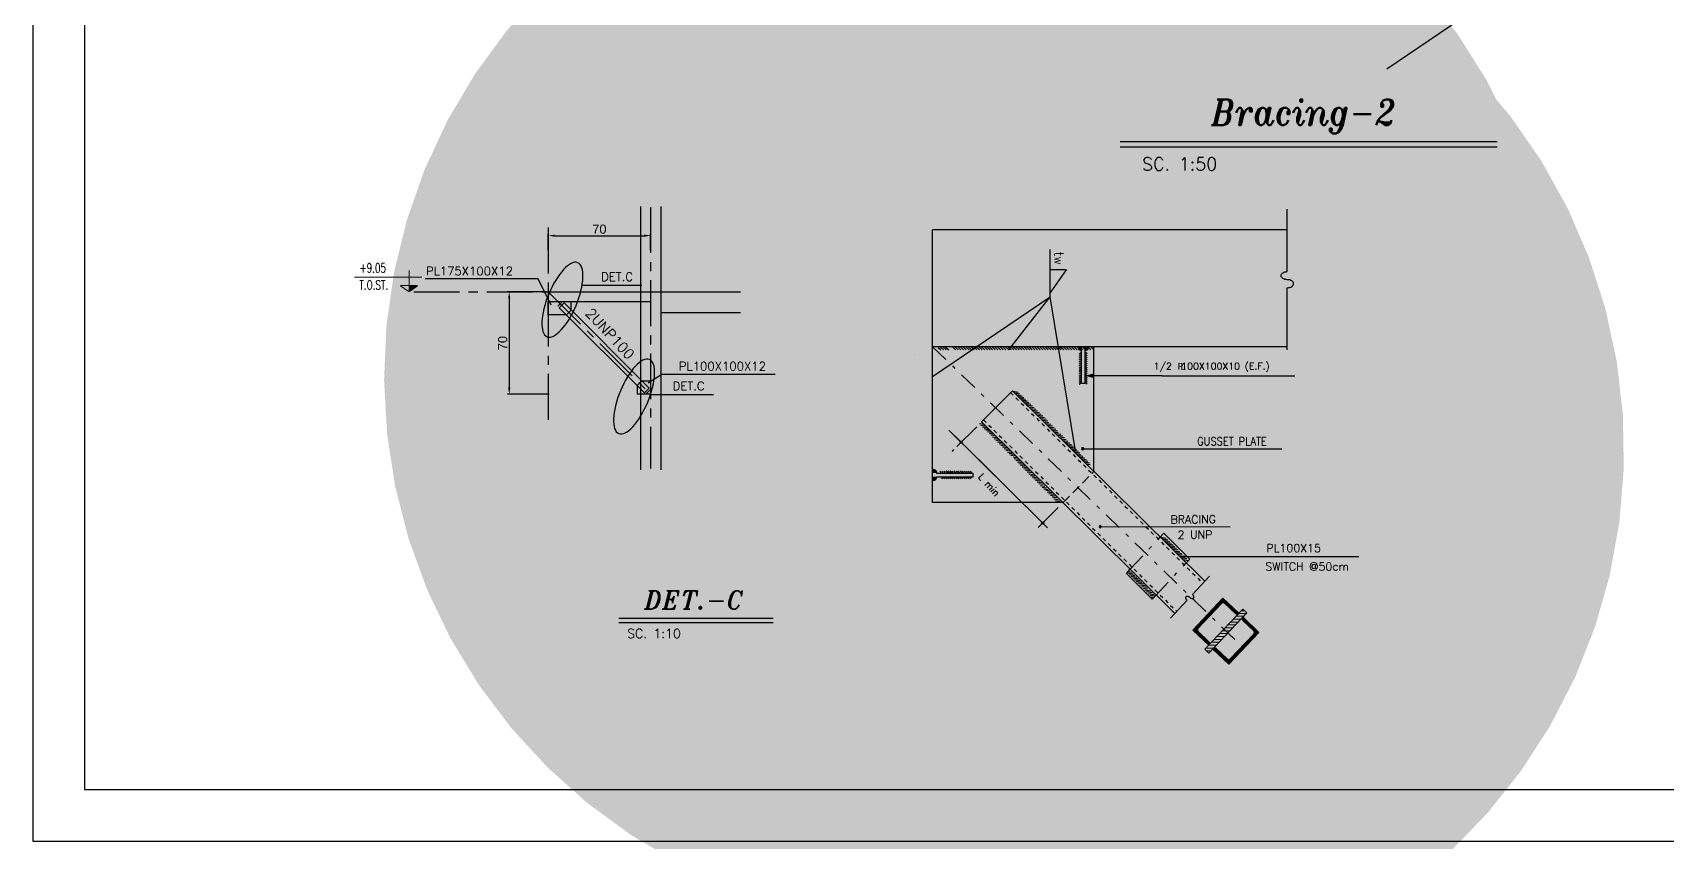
# Model space of a CAD drawing. Header units: inches. Extents: x 1387 to 2676, y -3005 to -2136.
# Drawn here: x 2500.92 to 2545.59, y -2790.55 to -2768.45 of the extents above; entities that cross this region are included whole.
import ezdxf
from ezdxf.enums import TextEntityAlignment as Align

# ---------------------------------------------------------------- set-up
doc = ezdxf.new("R2010")
doc.units = ezdxf.units.IN
doc.header["$MEASUREMENT"] = 0
for name, pattern in [('CENTER', [2, 1.25, -0.25, 0.25, -0.25]), ('DASHDOT', [1, 0.5, -0.25, 0, -0.25]), ('HIDDEN', [0.375, 0.25, -0.125])]:
    doc.linetypes.add(name, pattern=pattern)
for name, color, linetype in [('1', 1, 'Continuous'), ('1R', 1, 'Continuous'), ('2H', 2, 'HIDDEN'), ('2Y', 2, 'Continuous'), ('3', 3, 'HIDDEN'), ('3G', 3, 'Continuous'), ('4C', 4, 'Continuous'), ('6M', 6, 'Continuous'), ('AXE', 1, 'CENTER'), ('DIM', 8, 'Continuous'), ('lateral brace', 5, 'Continuous'), ('Layer4', 118, 'Continuous'), ('LEVEL', 3, 'HIDDEN'), ('MEMBER TEXT', 7, 'Continuous')]:
    doc.layers.add(name, color=color, linetype=linetype)
doc.layers.add('2', color=2, linetype='Continuous', lineweight=9)
doc.styles.add('ITALICT', font='italict')
doc.styles.add('MONOTXT', font='monotxt')
doc.styles.add('ROMANC', font='TXT.shx')
doc.styles.add('ROMANS', font='ROMANS')
doc.styles.get("Standard").update_dxf_attribs({"font": 'arial.ttf'})
doc.dimstyles.new('Copy of ISO-25', dxfattribs={"dimtxt": 0.25, "dimasz": 0.18, "dimexe": 0.05, "dimexo": 0.05, "dimgap": 0.05, "dimtad": 1, "dimtoh": 1, "dimdec": 0, "dimlfac": 25, "dimdsep": 46, "dimtxsty": 'Standard', "dimcen": 2.5, "dimclrd": 1, "dimclre": 1, "dimclrt": 2, "dimadec": 0, "dimazin": 0, "dimtfac": 1, "dimtdec": 0, "dimtmove": 0, "dimatfit": 3, "dimfxl": 1, "dimarcsym": 0})
doc.dimstyles.new('FELESH', dxfattribs={"dimscale": 10, "dimtxt": 2, "dimasz": 1, "dimexe": 1.5, "dimexo": 8, "dimgap": 1, "dimtad": 1, "dimlfac": 0.75, "dimzin": 9, "dimdsep": 46, "dimtxsty": 'ROMANS', "dimblk": 'DOT', "dimcen": 0.09, "dimdle": 1.5, "dimclrd": 1, "dimclre": 1, "dimclrt": 2, "dimadec": 0, "dimazin": 0, "dimtfac": 0.5, "dimtix": 1, "dimtmove": 2, "dimatfit": 3, "dimldrblk": 'DOT', "dimfxl": 1, "dimtvp": 0.15, "dimtolj": 1, "dimtzin": 9, "dimarcsym": 0})

# ---------------------------------------------------------------- blocks, each defined once
blk = doc.blocks.new('*D439')
at = {"color": 1, "lineweight": -2, "transparency": 16777216}
for p, q in [((2515.018, -2774.393), (2515.018, -2773.949)), ((2515.198, -2773.999), (2517.638, -2773.999)), ((2517.818, -2774.393), (2517.818, -2773.949))]:
    blk.add_line(p, q, dxfattribs=at)
at = {"color": 1, "transparency": 16777216}
for points in [[(2515.198, -2773.969), (2515.198, -2774.029), (2515.018, -2773.999)], [(2517.638, -2773.969), (2517.638, -2774.029), (2517.818, -2773.999)]]:
    blk.add_solid(points, dxfattribs=at)
at = {"layer": 'Defpoints', "color": 0, "transparency": 16777216}
for p in [(2517.818, -2773.999), (2515.018, -2774.443), (2517.818, -2774.443)]:
    blk.add_point(p, dxfattribs=at)
at = {"color": 2, "transparency": 16777216, "insert": (2516.418, -2773.822), "char_height": 0.25, "attachment_point": 5}
blk.add_mtext('70', dxfattribs=at)
blk = doc.blocks.new('*D440')
at = {"color": 1, "lineweight": -2, "transparency": 16777216}
for p, q in [((2514.968, -2775.535), (2513.901, -2775.535)), ((2513.951, -2775.715), (2513.951, -2778.155)), ((2515.046, -2778.335), (2513.901, -2778.335))]:
    blk.add_line(p, q, dxfattribs=at)
at = {"color": 1, "transparency": 16777216}
for points in [[(2513.921, -2775.715), (2513.981, -2775.715), (2513.951, -2775.535)], [(2513.921, -2778.155), (2513.981, -2778.155), (2513.951, -2778.335)]]:
    blk.add_solid(points, dxfattribs=at)
at = {"layer": 'Defpoints', "color": 0, "transparency": 16777216}
for p in [(2515.018, -2775.535), (2513.951, -2778.335), (2515.096, -2778.335)]:
    blk.add_point(p, dxfattribs=at)
at = {"color": 2, "transparency": 16777216, "insert": (2513.773, -2776.935), "char_height": 0.25, "attachment_point": 5, "rotation": 90}
blk.add_mtext('70', dxfattribs=at)
blk = doc.blocks.new('P')
at = {"layer": '6M'}
blk.add_circle((0, 0), 0.291, dxfattribs=at)
blk = doc.blocks.new('DOT')
at = {"layer": 'DIM', "color": 0, "linetype": 'ByBlock'}
blk.add_line((-0.5, 0), (-1, 0), dxfattribs=at)
at = {"layer": 'DIM', "color": 0, "linetype": 'ByBlock', "const_width": 0.5}
blk.add_lwpolyline([(-0.25, 0, 1), (0.25, 0, 1)], format="xyb", close=True, dxfattribs=at)
blk = doc.blocks.new('F')
at = {"layer": '3'}
for points in [[(0, 0), (2.57, 0), (3.14, 0.84)], [(0, 0), (2.57, 0), (3.14, -0.84)]]:
    blk.add_solid(points, dxfattribs=at)

msp = doc.modelspace()

# ---------------------------------------------------------------- hatches: boundary and pattern name
at = {"layer": '1'}
for points in [[(2529.598524, -2777.036032), (2529.598524, -2777.136032, -0.414213562), (2529.498524, -2777.036032)], [(2529.698524, -2777.036032), (2529.698524, -2777.136032, 0.414213562), (2529.798524, -2777.036032)], [(2525.54238, -2780.486325), (2525.64238, -2780.486325, 0.414213562), (2525.54238, -2780.386325)], [(2525.54238, -2780.586325), (2525.64238, -2780.586325, -0.414213562), (2525.54238, -2780.686325)]]:
    msp.add_hatch(color=256, dxfattribs=at).paths.add_polyline_path(points)
at = {"layer": '2Y'}
h = msp.add_hatch(dxfattribs=at)
h.set_pattern_fill('ANSI31', color=256, scale=0.6, angle=-42.0983289, style=0)
h.set_pattern_definition([(2.901671, (3051.24013, -1815.49224), (-0.003796655, 0.074903841), [])])
h.paths.add_polyline_path([(2533.079878, -2785.405159), (2532.976522, -2785.296167), (2534.012098, -2784.205691), (2534.121423, -2784.308398)])

# ---------------------------------------------------------------- linework, layer by layer
at = {"layer": '1'}
msp.add_lwpolyline([(2502.336278, -2789.135202), (2583.604628, -2789.135202), (2583.604628, -2732.502205), (2502.336278, -2732.502205)], close=True, dxfattribs=at)
at = {"layer": '1', "linetype": 'Continuous'}
for centre, start, end in [((2529.598524, -2777.036032), 180, 270), ((2529.698524, -2777.036032), 270, 0), ((2525.54238, -2780.486325), 0, 90), ((2525.54238, -2780.586325), 270, 0)]:
    msp.add_arc(centre, 0.1, start, end, dxfattribs=at)
at = {"layer": '1R', "linetype": 'DASHDOT'}
for p, q in [((2535.218648, -2773.836032), (2525.528988, -2773.836032)), ((2525.528988, -2777.036032), (2534.040103, -2785.274959)), ((2530.933836, -2783.113485), (2531.741238, -2782.246746)), ((2531.62979, -2783.831696), (2532.449082, -2782.953932))]:
    msp.add_line(p, q, dxfattribs=at)
at = {"layer": '1R'}
for p, q in [((2525.68467, -2777.056736), (2525.7547, -2777.120294)), ((2525.741427, -2777.042901), (2525.8267, -2777.120294)), ((2525.813427, -2777.042901), (2525.8987, -2777.120294)), ((2525.885427, -2777.042901), (2525.9707, -2777.120294)), ((2526.073101, -2777.038449), (2526.158374, -2777.115841)), ((2526.145101, -2777.038449), (2526.230374, -2777.115841)), ((2526.217101, -2777.038449), (2526.302374, -2777.115841)), ((2526.289101, -2777.038449), (2526.374374, -2777.115841)), ((2526.361101, -2777.038449), (2526.446374, -2777.115841)), ((2526.441187, -2777.038449), (2526.52646, -2777.115841)), ((2526.507049, -2777.038449), (2526.592322, -2777.115841)), ((2526.579049, -2777.038449), (2526.664322, -2777.115841)), ((2526.651049, -2777.038449), (2526.736322, -2777.115841)), ((2526.723049, -2777.038449), (2526.808322, -2777.115841)), ((2526.795049, -2777.038449), (2526.880322, -2777.115841)), ((2526.867049, -2777.038449), (2526.952322, -2777.115841)), ((2526.947565, -2777.038449), (2527.032838, -2777.115841)), ((2527.013427, -2777.038449), (2527.0987, -2777.115841)), ((2527.085427, -2777.038449), (2527.1707, -2777.115841)), ((2527.157427, -2777.038449), (2527.2427, -2777.115841)), ((2527.229427, -2777.038449), (2527.3147, -2777.115841)), ((2527.301427, -2777.038449), (2527.3867, -2777.115841)), ((2527.373427, -2777.038449), (2527.4587, -2777.115841)), ((2527.445427, -2777.038449), (2527.5307, -2777.115841)), ((2527.525513, -2777.038449), (2527.610786, -2777.115841)), ((2527.591375, -2777.038449), (2527.676648, -2777.115841)), ((2527.663375, -2777.038449), (2527.748648, -2777.115841)), ((2527.735375, -2777.038449), (2527.820648, -2777.115841)), ((2527.807375, -2777.038449), (2527.892648, -2777.115841)), ((2527.879375, -2777.038449), (2527.964648, -2777.115841)), ((2527.951375, -2777.038449), (2528.036648, -2777.115841)), ((2528.031891, -2777.038449), (2528.117164, -2777.115841)), ((2528.097752, -2777.038449), (2528.183025, -2777.115841)), ((2528.169752, -2777.038449), (2528.255025, -2777.115841)), ((2528.241752, -2777.038449), (2528.327025, -2777.115841)), ((2528.313752, -2777.038449), (2528.399025, -2777.115841)), ((2528.385752, -2777.038449), (2528.471025, -2777.115841)), ((2528.457752, -2777.038449), (2528.543025, -2777.115841)), ((2528.529752, -2777.038449), (2528.615025, -2777.115841)), ((2528.601752, -2777.038449), (2528.687025, -2777.115841)), ((2528.673752, -2777.038449), (2528.759025, -2777.115841)), ((2528.745752, -2777.038449), (2528.831025, -2777.115841)), ((2528.817752, -2777.038449), (2528.903025, -2777.115841)), ((2528.889752, -2777.038449), (2528.975025, -2777.115841)), ((2528.955038, -2777.036032), (2529.040311, -2777.113425)), ((2529.027038, -2777.036032), (2529.112311, -2777.113425)), ((2529.108682, -2777.038449), (2529.193955, -2777.115841)), ((2529.180682, -2777.038449), (2529.265955, -2777.115841)), ((2529.252682, -2777.038449), (2529.337955, -2777.115841)), ((2529.324682, -2777.038449), (2529.409955, -2777.115841)), ((2529.396682, -2777.038449), (2529.481955, -2777.115841)), ((2529.480178, -2777.038449), (2529.565451, -2777.115841)), ((2529.538866, -2777.226437), (2529.597624, -2777.185886)), ((2529.552178, -2777.038449), (2529.637451, -2777.115841)), ((2529.624178, -2777.038449), (2529.709451, -2777.115841)), ((2529.691766, -2777.038449), (2529.777039, -2777.115841)), ((2529.758182, -2777.226437), (2529.699424, -2777.185886)), ((2529.771125, -2777.038449), (2529.856398, -2777.115841)), ((2529.771125, -2777.038449), (2529.856398, -2777.115841)), ((2529.8538, -2777.038449), (2529.939073, -2777.115841)), ((2529.538866, -2777.283326), (2529.597624, -2777.242775)), ((2529.538866, -2777.340215), (2529.597624, -2777.299664)), ((2529.538866, -2777.394619), (2529.597624, -2777.354069)), ((2529.538866, -2777.448075), (2529.597624, -2777.407524)), ((2529.538866, -2777.502479), (2529.597624, -2777.461929)), ((2529.538866, -2777.559368), (2529.597624, -2777.518818)), ((2529.538866, -2777.616257), (2529.597624, -2777.575707)), ((2529.538866, -2777.670662), (2529.597624, -2777.630112)), ((2529.758182, -2777.283326), (2529.699424, -2777.242775)), ((2529.758182, -2777.340215), (2529.699424, -2777.299664)), ((2529.758182, -2777.394619), (2529.699424, -2777.354069)), ((2529.758182, -2777.448075), (2529.699424, -2777.407524)), ((2529.758182, -2777.502479), (2529.699424, -2777.461929)), ((2529.758182, -2777.559368), (2529.699424, -2777.518818)), ((2529.758182, -2777.616257), (2529.699424, -2777.575707)), ((2529.758182, -2777.670662), (2529.699424, -2777.630112)), ((2529.538866, -2777.724117), (2529.597624, -2777.683567)), ((2529.538866, -2777.778522), (2529.597624, -2777.737971)), ((2529.538866, -2777.835411), (2529.597624, -2777.79486)), ((2529.538866, -2777.8923), (2529.597624, -2777.851749)), ((2529.538866, -2777.946705), (2529.597624, -2777.906154)), ((2529.538866, -2778.00016), (2529.597624, -2777.959609)), ((2529.538866, -2778.054565), (2529.597624, -2778.014014)), ((2531.8083, -2777.827447), (2529.698524, -2777.827447)), ((2529.758182, -2777.724117), (2529.699424, -2777.683567)), ((2529.758182, -2777.778522), (2529.699424, -2777.737971)), ((2529.758182, -2777.835411), (2529.699424, -2777.79486)), ((2529.758182, -2777.8923), (2529.699424, -2777.851749)), ((2529.758182, -2777.946705), (2529.699424, -2777.906154)), ((2529.758182, -2778.00016), (2529.699424, -2777.959609)), ((2529.758182, -2778.054565), (2529.699424, -2778.014014)), ((2531.8083, -2777.827447), (2535.429446, -2777.827447)), ((2527.730681, -2778.251272), (2527.866566, -2778.272794)), ((2527.730681, -2778.251272), (2527.866566, -2778.272794)), ((2527.775794, -2778.296385), (2527.912929, -2778.318105)), ((2527.775794, -2778.296385), (2527.912929, -2778.318105)), ((2527.843733, -2778.352054), (2527.978367, -2778.373378)), ((2527.888846, -2778.397167), (2528.02473, -2778.418689)), ((2527.933958, -2778.442279), (2528.071094, -2778.464)), ((2527.979071, -2778.487392), (2528.117457, -2778.50931)), ((2528.024183, -2778.532505), (2528.163821, -2778.554621)), ((2528.069296, -2778.577617), (2528.210184, -2778.599932)), ((2528.114408, -2778.62273), (2528.256548, -2778.645242)), ((2528.173158, -2778.677202), (2528.307792, -2778.698526)), ((2528.218271, -2778.722315), (2528.354156, -2778.743837)), ((2528.263384, -2778.767427), (2528.400519, -2778.789147)), ((2528.308496, -2778.81254), (2528.446883, -2778.834458)), ((2528.353609, -2778.857652), (2528.493246, -2778.879769)), ((2528.398721, -2778.902765), (2528.53961, -2778.92508)), ((2528.443834, -2778.947878), (2528.585973, -2778.97039)), ((2525.973801, -2779.31084), (2528.501567, -2781.816072)), ((2526.734075, -2779.221168), (2526.190897, -2779.764345)), ((2528.488946, -2778.99299), (2528.632337, -2779.015701)), ((2528.534059, -2779.038103), (2528.6787, -2779.061012)), ((2528.572079, -2779.085014), (2528.710465, -2779.106932)), ((2528.617191, -2779.130126), (2528.756829, -2779.152243)), ((2528.662304, -2779.175239), (2528.803192, -2779.197553)), ((2528.707416, -2779.220351), (2528.849556, -2779.242864)), ((2528.752529, -2779.265464), (2528.895919, -2779.288175)), ((2528.797642, -2779.310577), (2528.942283, -2779.333486)), ((2528.856353, -2779.36101), (2528.962892, -2779.377884)), ((2528.899575, -2779.403456), (2529.039213, -2779.425573)), ((2526.072849, -2779.900393), (2526.1134, -2779.841634)), ((2526.142201, -2779.47774), (2528.669968, -2781.982971)), ((2528.944688, -2779.448569), (2529.085576, -2779.470883)), ((2528.989801, -2779.493681), (2529.13194, -2779.516194)), ((2529.048551, -2779.548154), (2529.183184, -2779.569478)), ((2529.093663, -2779.593266), (2529.229548, -2779.614788)), ((2529.138776, -2779.638379), (2529.275911, -2779.660099)), ((2529.183888, -2779.683491), (2529.322275, -2779.70541)), ((2529.229001, -2779.728604), (2529.368638, -2779.75072)), ((2529.274113, -2779.773717), (2529.415002, -2779.796031)), ((2529.319226, -2779.818829), (2529.461365, -2779.841342)), ((2529.364339, -2779.863942), (2529.507729, -2779.886652)), ((2529.630135, -2779.822083), (2535.073857, -2779.822083)), ((2529.409451, -2779.909054), (2529.554092, -2779.931963)), ((2529.447471, -2779.955965), (2529.585857, -2779.977884)), ((2529.492583, -2780.001078), (2529.632221, -2780.023194)), ((2529.537696, -2780.04619), (2529.678584, -2780.068505)), ((2529.582808, -2780.091303), (2529.724948, -2780.113816)), ((2529.627921, -2780.136416), (2529.771311, -2780.159126)), ((2529.673034, -2780.181528), (2529.817675, -2780.204437)), ((2529.731745, -2780.231961), (2529.838284, -2780.248835)), ((2525.723998, -2780.426667), (2525.764548, -2780.485425)), ((2525.778402, -2780.426667), (2525.818953, -2780.485425)), ((2525.778402, -2780.645983), (2525.818953, -2780.587224)), ((2525.835291, -2780.426667), (2525.875842, -2780.485425)), ((2525.835291, -2780.645983), (2525.875842, -2780.587224)), ((2525.89218, -2780.426667), (2525.932731, -2780.485425)), ((2525.89218, -2780.645983), (2525.932731, -2780.587224)), ((2525.946585, -2780.426667), (2525.987136, -2780.485425)), ((2525.946585, -2780.645983), (2525.987136, -2780.587224)), ((2526.00004, -2780.426667), (2526.040591, -2780.485425)), ((2526.00004, -2780.645983), (2526.040591, -2780.587224)), ((2526.054445, -2780.426667), (2526.094996, -2780.485425)), ((2526.054445, -2780.645983), (2526.094996, -2780.587224)), ((2526.111334, -2780.426667), (2526.151884, -2780.485425)), ((2526.111334, -2780.645983), (2526.151884, -2780.587224)), ((2526.168223, -2780.426667), (2526.208773, -2780.485425)), ((2526.168223, -2780.645983), (2526.208773, -2780.587224)), ((2526.222628, -2780.426667), (2526.263178, -2780.485425)), ((2526.222628, -2780.645983), (2526.263178, -2780.587224)), ((2526.276083, -2780.645983), (2526.316633, -2780.587224)), ((2526.27858, -2780.424297), (2526.317567, -2780.484105)), ((2526.329538, -2780.645983), (2526.370089, -2780.587224)), ((2526.332966, -2780.425732), (2526.371953, -2780.485539)), ((2526.387377, -2780.645983), (2526.427927, -2780.587224)), ((2526.389835, -2780.427232), (2526.428822, -2780.487039)), ((2526.444265, -2780.645983), (2526.484816, -2780.587224)), ((2526.446704, -2780.428732), (2526.485691, -2780.48854)), ((2526.49867, -2780.645983), (2526.539221, -2780.587224)), ((2526.50109, -2780.430167), (2526.540077, -2780.489974)), ((2526.552898, -2780.645983), (2526.593448, -2780.587224)), ((2526.555298, -2780.431597), (2526.594285, -2780.491404)), ((2528.961915, -2781.429147), (2528.418737, -2781.972324)), ((2530.103833, -2781.95857), (2533.663602, -2781.948139)), ((2531.770796, -2782.242341), (2531.916688, -2782.265448)), ((2531.815909, -2782.287454), (2531.963052, -2782.310759)), ((2531.861021, -2782.332566), (2532.009415, -2782.356069)), ((2531.906134, -2782.377679), (2532.055779, -2782.40138)), ((2531.951246, -2782.422791), (2532.102142, -2782.446691)), ((2531.996359, -2782.467904), (2532.148506, -2782.492002)), ((2532.041472, -2782.513016), (2532.194869, -2782.537312)), ((2532.086584, -2782.558129), (2532.241233, -2782.582623)), ((2532.140797, -2782.6116), (2532.292944, -2782.635698)), ((2532.18591, -2782.656713), (2532.339308, -2782.681009)), ((2532.231022, -2782.701826), (2532.35451, -2782.721384)), ((2532.279585, -2782.752315), (2532.432983, -2782.77661)), ((2532.324698, -2782.797427), (2532.479347, -2782.821921)), ((2532.378911, -2782.850899), (2532.531058, -2782.874996)), ((2532.39056, -2782.770196), (2537.18058, -2782.770341)), ((2530.868498, -2783.214595), (2531.015641, -2783.2379)), ((2530.872682, -2783.17729), (2530.969278, -2783.192589)), ((2530.91361, -2783.259707), (2531.062005, -2783.283211)), ((2530.958723, -2783.30482), (2531.108368, -2783.328521)), ((2531.003836, -2783.349932), (2531.154732, -2783.373832)), ((2531.048948, -2783.395045), (2531.201095, -2783.419143)), ((2531.094061, -2783.440157), (2531.247459, -2783.464453)), ((2531.139173, -2783.48527), (2531.293822, -2783.509764)), ((2531.193386, -2783.538741), (2531.345533, -2783.562839)), ((2531.238499, -2783.583854), (2531.391897, -2783.60815)), ((2531.283611, -2783.628967), (2531.407099, -2783.648525)), ((2531.332175, -2783.679456), (2531.485572, -2783.703752)), ((2531.377287, -2783.724568), (2531.531936, -2783.749062)), ((2531.4315, -2783.77804), (2531.583647, -2783.802137)), ((2531.476613, -2783.823152), (2531.61701, -2783.845389)), ((2531.506116, -2783.871491), (2531.581502, -2783.883431))]:
    msp.add_line(p, q, dxfattribs=at)
at = {"layer": '1R', "color": 1}
for p, q in [((2526.806226, -2779.130806), (2526.925717, -2779.148937)), ((2526.806226, -2779.130806), (2526.925717, -2779.148937)), ((2526.85094, -2779.17552), (2526.971121, -2779.193755)), ((2526.85094, -2779.17552), (2526.971121, -2779.193755)), ((2526.895654, -2779.220234), (2527.016526, -2779.238574)), ((2526.94244, -2779.265262), (2527.061931, -2779.283393)), ((2526.94244, -2779.265262), (2527.061931, -2779.283393)), ((2526.987154, -2779.309976), (2527.107335, -2779.328211)), ((2526.987154, -2779.309976), (2527.107335, -2779.328211)), ((2527.031868, -2779.354689), (2527.15274, -2779.37303)), ((2527.076581, -2779.399403), (2527.198145, -2779.417848)), ((2527.121295, -2779.444117), (2527.243549, -2779.462667)), ((2527.169377, -2779.496869), (2527.286795, -2779.514685)), ((2527.21409, -2779.541583), (2527.332199, -2779.559504)), ((2527.259916, -2779.59076), (2527.378024, -2779.608681)), ((2527.304629, -2779.635474), (2527.423429, -2779.653499)), ((2527.349343, -2779.680187), (2527.468834, -2779.698318)), ((2527.394057, -2779.724901), (2527.514238, -2779.743137)), ((2527.438771, -2779.769615), (2527.559643, -2779.787955)), ((2527.483484, -2779.814329), (2527.605048, -2779.832774)), ((2527.528198, -2779.859042), (2527.650452, -2779.877592)), ((2527.57628, -2779.911795), (2527.693698, -2779.929611)), ((2527.620993, -2779.956508), (2527.739102, -2779.974429)), ((2527.665707, -2780.001222), (2527.784507, -2780.019248)), ((2527.742762, -2780.050001), (2527.836247, -2780.064186)), ((2527.755955, -2780.089416), (2527.874064, -2780.107337)), ((2527.800669, -2780.134129), (2527.919468, -2780.152155)), ((2527.845382, -2780.178843), (2527.964873, -2780.196974)), ((2527.890096, -2780.223557), (2528.010278, -2780.241792)), ((2527.93481, -2780.268271), (2528.055682, -2780.286611)), ((2527.979524, -2780.312984), (2528.101087, -2780.331429)), ((2528.024237, -2780.357698), (2528.146492, -2780.376248)), ((2528.072319, -2780.41045), (2528.189737, -2780.428266)), ((2528.117033, -2780.455164), (2528.235142, -2780.473085)), ((2528.162858, -2780.504341), (2528.280967, -2780.522262)), ((2528.207572, -2780.549055), (2528.326371, -2780.567081)), ((2528.252285, -2780.593769), (2528.371776, -2780.611899)), ((2528.296999, -2780.638482), (2528.417181, -2780.656718)), ((2528.341713, -2780.683196), (2528.462585, -2780.701536)), ((2528.386427, -2780.72791), (2528.50799, -2780.746355)), ((2528.43114, -2780.772624), (2528.553395, -2780.791173)), ((2528.479222, -2780.825376), (2528.59664, -2780.843192)), ((2528.523936, -2780.87009), (2528.642045, -2780.88801)), ((2528.56865, -2780.914803), (2528.687449, -2780.932829)), ((2528.620535, -2780.957136), (2528.740025, -2780.975266)), ((2528.665249, -2781.001849), (2528.78543, -2781.020085)), ((2528.709962, -2781.046563), (2528.830835, -2781.064904)), ((2528.754676, -2781.091277), (2528.876239, -2781.109722)), ((2528.79939, -2781.135991), (2528.921644, -2781.154541)), ((2528.847472, -2781.188743), (2528.964889, -2781.206559)), ((2528.892185, -2781.233457), (2529.010294, -2781.251378))]:
    msp.add_line(p, q, dxfattribs=at)
at = {"layer": '1R', "linetype": 'HIDDEN'}
msp.add_line((2529.095391, -2781.294404), (2529.940135, -2780.442024), dxfattribs=at)
at = {"layer": '2'}
for p, q in [((2511.219116, -2775.535171, 0.014), (2511.219116, -2774.952369, 0.014)), ((2511.564363, -2775.135598, 0.014), (2509.724153, -2775.135598, 0.014)), ((2511.219116, -2775.535171, 0.014), (2510.976408, -2775.367019, 0.014)), ((2510.97647, -2775.362622, 0.014), (2511.443217, -2775.362622, 0.014))]:
    msp.add_line(p, q, dxfattribs=at)
at = {"layer": '2H'}
msp.add_line((2511.443155, -2775.367019, 0.014), (2511.219116, -2775.535171, 0.014), dxfattribs=at)
at = {"layer": '2Y'}
for p, q in [((2535.227293, -2774.982239), (2535.227293, -2773.275693)), ((2514.744981, -2775.181469), (2511.649053, -2775.181469)), ((2515.102315, -2775.898607), (2514.744981, -2775.181469)), ((2515.943468, -2775.351926, 0.000047), (2517.581859, -2775.351926, 0.000047)), ((2535.227293, -2777.119171), (2535.227293, -2775.420674)), ((2517.751308, -2778.018609), (2518.123933, -2777.782031, -0.014261)), ((2518.123894, -2777.782031, -0.014261), (2521.219822, -2777.782155, -0.014261)), ((2517.816244, -2778.337482, 0.000047), (2519.54034, -2778.337482, 0.000047)), ((2532.636276, -2783.803742), (2533.101385, -2783.30452)), ((2532.032576, -2784.451719), (2532.486843, -2783.964136))]:
    msp.add_line(p, q, dxfattribs=at)
at = {"layer": '2Y', "linetype": 'HIDDEN', "ltscale": 0.1}
for p, q in [((2527.663683, -2778.291559), (2532.918865, -2783.499673)), ((2526.92122, -2779.034022), (2532.197568, -2784.263316))]:
    msp.add_line(p, q, dxfattribs=at)
at = {"layer": '2Y'}
for points in [[(2535.227293, -2775.201457, -0.064660545), (2535.158707, -2775.19255, -0.077520967), (2535.105773, -2775.169353, -0.107173316), (2535.067008, -2775.130906, -0.144999981), (2535.055438, -2775.091848, -0.144999981), (2535.067008, -2775.05279, -0.107173316), (2535.105773, -2775.014343, -0.077520967), (2535.158707, -2774.991146, -0.064660545), (2535.227293, -2774.982239, -0.064660545)], [(2535.227293, -2775.420674, 0.064660545), (2535.29588, -2775.411767, 0.077520967), (2535.348814, -2775.38857, 0.107173316), (2535.387579, -2775.350123, 0.144999981), (2535.399149, -2775.311065, 0.144999981), (2535.387579, -2775.272007, 0.107173316), (2535.348814, -2775.23356, 0.077520967), (2535.29588, -2775.210363, 0.064660545), (2535.227293, -2775.201457, 0.064660545)], [(2532.486843, -2783.964136, -0.064660545), (2532.464787, -2783.937501, -0.077520967), (2532.453329, -2783.910973, -0.107173316), (2532.452251, -2783.883695, -0.144999981), (2532.461331, -2783.865463, -0.144999981), (2532.478876, -2783.855118, -0.107173316), (2532.506161, -2783.854265, -0.077520967), (2532.533432, -2783.863821, -0.064660545), (2532.561559, -2783.883939, -0.064660545)], [(2532.561559, -2783.883939, 0.064660545), (2532.589686, -2783.904057, 0.077520967), (2532.616957, -2783.913613, 0.107173316), (2532.644243, -2783.91276, 0.144999981), (2532.661788, -2783.902415, 0.144999981), (2532.670867, -2783.884183, 0.107173316), (2532.66979, -2783.856905, 0.077520967), (2532.658331, -2783.830377, 0.064660545), (2532.636276, -2783.803742, 0.064660545)]]:
    msp.add_lwpolyline(points, format="xyb", dxfattribs=at)
at = {"layer": '2Y', "extrusion": (0, 0, -1)}
for centre in [(2515.406388, -2775.749407, 0.000047), (2517.364869, -2778.395748, 0.000047)]:
    msp.add_ellipse(centre, major_axis=(0.419822, 1.012484), ratio=0.368002845, dxfattribs=at)
at = {"layer": '3'}
msp.add_solid([(2511.219116, -2775.535171, 0.014), (2511.443155, -2775.367019, 0.014), (2511.219116, -2775.367019, 0.014)], dxfattribs=at)
at = {"layer": '3G', "linetype": 'ByBlock'}
msp.add_line((2530.656539, -2771.573125), (2540.965827, -2771.573125), dxfattribs=at)
at = {"layer": '3G'}
for p, q in [((2530.66936, -2771.573125), (2540.965827, -2771.573125)), ((2517.538137, -2773.201643), (2517.538192, -2780.396658)), ((2518.098137, -2773.201643), (2518.098192, -2780.396658)), ((2535.218648, -2773.836032), (2525.528988, -2773.836032)), ((2525.528988, -2781.294404), (2525.528988, -2773.836032)), ((2515.018162, -2775.535171), (2515.018162, -2775.796295)), ((2515.018162, -2775.796295), (2517.828698, -2775.796309, -0.000069)), ((2515.018162, -2776.165878), (2515.018162, -2775.796295)), ((2515.018163, -2775.535171), (2517.818248, -2775.535185, -0.000069)), ((2515.45088, -2775.835895), (2515.318887, -2775.967888)), ((2515.45088, -2775.835895), (2517.778568, -2778.16358)), ((2515.64887, -2776.033885), (2515.648871, -2775.796298, -0.000015)), ((2518.098183, -2775.535171), (2520.271876, -2775.535171)), ((2515.516877, -2776.165878), (2515.018162, -2776.165878)), ((2515.318887, -2775.967888), (2517.646574, -2778.295573)), ((2515.64887, -2776.033885), (2515.516877, -2776.165878)), ((2518.098183, -2776.095171), (2520.271876, -2776.095171)), ((2535.218648, -2777.036032), (2525.528988, -2777.036032)), ((2525.528988, -2779.786965), (2525.528988, -2777.071017)), ((2529.598524, -2778.036032), (2529.598524, -2777.036032)), ((2529.698524, -2778.036032), (2529.698524, -2777.036032)), ((2529.940135, -2780.442024), (2529.940135, -2777.036032)), ((2517.580578, -2777.96559), (2517.448584, -2778.097583)), ((2517.580578, -2777.96559), (2517.818165, -2777.96559)), ((2529.698524, -2778.036032), (2529.598524, -2778.036032)), ((2517.448584, -2778.097583), (2517.448584, -2778.335171)), ((2517.817284, -2778.334289, 0.000047), (2517.448584, -2778.335171)), ((2517.778568, -2778.16358), (2517.646574, -2778.295573)), ((2527.716717, -2778.238525), (2526.868187, -2779.087055)), ((2527.716716, -2778.238526), (2532.970387, -2783.445127)), ((2526.868187, -2779.087055), (2532.146046, -2784.317862)), ((2525.63467, -2780.486325), (2526.63467, -2780.486325)), ((2525.63467, -2780.586325), (2526.63467, -2780.586325)), ((2526.63467, -2780.586325), (2526.63467, -2780.486325)), ((2529.095391, -2781.294404), (2525.528988, -2781.294404)), ((2531.741238, -2782.246746), (2531.849859, -2782.130373)), ((2532.558979, -2782.836192), (2531.849859, -2782.130373)), ((2532.449082, -2782.953932), (2532.558979, -2782.836192)), ((2530.825823, -2783.227493), (2530.921948, -2783.124508)), ((2531.534943, -2783.933312), (2530.825823, -2783.227493)), ((2531.534943, -2783.933312), (2531.62979, -2783.831696)), ((2532.640587, -2784.778614), (2533.462231, -2783.904028)), ((2532.65689, -2784.779725), (2533.462792, -2783.921895)), ((2532.674559, -2784.779173), (2533.463344, -2783.939564)), ((2532.692376, -2784.777004), (2533.463855, -2783.955816)), ((2532.710045, -2784.776453), (2533.464406, -2783.973485)), ((2532.774333, -2784.723149), (2533.415215, -2784.040972)), ((2532.783443, -2784.731708), (2533.424325, -2784.049531)), ((2534.012098, -2784.205691), (2532.976522, -2785.296167)), ((2534.121423, -2784.308398), (2533.079878, -2785.405159)), ((2533.899524, -2784.31485), (2533.462231, -2783.904028)), ((2533.890869, -2784.324058), (2533.462792, -2783.921895)), ((2533.881251, -2784.332174), (2533.463344, -2783.939564)), ((2533.870586, -2784.337927), (2533.463855, -2783.955816)), ((2533.856502, -2784.341846), (2533.464406, -2783.973485)), ((2533.806496, -2784.326243), (2533.509137, -2784.046884)), ((2533.841772, -2784.342232), (2533.517696, -2784.037773)), ((2533.899524, -2784.31485), (2533.891308, -2784.323596)), ((2534.012098, -2784.205691), (2534.121423, -2784.308398)), ((2516.951075, -2784.568793), (2521.166887, -2784.568793)), ((2533.07788, -2785.189436), (2532.640587, -2784.778614)), ((2533.084247, -2785.181212), (2532.65689, -2784.779725)), ((2533.092806, -2785.172102), (2532.674559, -2784.779173)), ((2533.099107, -2785.159115), (2532.692376, -2784.777004)), ((2533.102141, -2785.144814), (2532.710045, -2784.776453)), ((2533.100922, -2785.126518), (2532.718604, -2784.767343)), ((2533.993698, -2784.471204), (2534.383805, -2784.841671)), ((2533.994819, -2784.489506), (2534.366133, -2784.842127)), ((2533.996809, -2784.456919), (2534.400752, -2784.840526)), ((2534.001944, -2784.445944), (2534.417732, -2784.840798)), ((2534.009499, -2784.435879), (2534.435403, -2784.840342)), ((2534.018199, -2784.426713), (2534.009935, -2784.435415)), ((2534.012126, -2784.520239), (2534.307977, -2784.801195)), ((2534.018199, -2784.426713), (2534.453273, -2784.839884)), ((2533.083449, -2785.095878), (2532.78609, -2784.816519)), ((2533.07788, -2785.189436), (2533.086096, -2785.18069)), ((2533.623981, -2785.658476), (2534.400752, -2784.840526)), ((2533.624437, -2785.676148), (2534.417732, -2784.840798)), ((2533.624674, -2785.622893), (2534.366133, -2784.842127)), ((2533.624893, -2785.69382), (2534.435403, -2784.840342)), ((2533.625131, -2785.640565), (2534.383805, -2784.841671)), ((2533.626932, -2785.710033), (2534.453273, -2784.839884)), ((2533.66562, -2785.564736), (2534.310167, -2784.88602)), ((2532.976522, -2785.296167), (2533.079878, -2785.405159)), ((2533.191857, -2785.296862), (2533.200121, -2785.288161)), ((2533.191857, -2785.296862), (2533.626932, -2785.710033)), ((2533.199704, -2785.290036), (2533.624893, -2785.69382)), ((2533.208312, -2785.280972), (2533.624437, -2785.676148)), ((2533.219633, -2785.274485), (2533.623981, -2785.658476)), ((2533.235024, -2785.270098), (2533.625131, -2785.640565)), ((2533.25336, -2785.270272), (2533.624674, -2785.622893)), ((2533.284945, -2785.28597), (2533.580796, -2785.566927))]:
    msp.add_line(p, q, dxfattribs=at)
for centre, radius, start, end in [((2533.468055, -2784.090613), 0.0975, 46.7877057, 136.7877057), ((2533.468055, -2784.090613), 0.085, 46.7877057, 136.7877057), ((2533.468055, -2784.090613), 0.0725, 46.7877057, 136.7877057), ((2533.468055, -2784.090613), 0.06, 46.7877057, 136.7877057), ((2533.847578, -2784.282513), 0.06, 226.7877057, 316.7877057), ((2532.827172, -2784.77279), 0.0975, 136.7877057, 226.7877057), ((2532.827172, -2784.77279), 0.085, 136.7877057, 226.7877057), ((2532.827172, -2784.77279), 0.0725, 136.7877057, 226.7877057), ((2532.827172, -2784.77279), 0.06, 136.7877057, 226.7877057), ((2534.053443, -2784.476732), 0.06, 136.4791835, 226.4791835), ((2534.266659, -2784.844703), 0.085, 316.4791835, 46.4791835), ((2533.042367, -2785.139608), 0.06, 316.7877057, 46.7877057), ((2534.266659, -2784.844703), 0.06, 316.4791835, 46.4791835), ((2534.266659, -2784.844703), 0.0725, 316.4791835, 46.4791835), ((2533.243628, -2785.329478), 0.06, 46.4791835, 136.4791835), ((2533.622113, -2785.523419), 0.0975, 226.4791835, 316.4791835), ((2533.622113, -2785.523419), 0.085, 226.4791835, 316.4791835), ((2533.622113, -2785.523419), 0.0725, 226.4791835, 316.4791835), ((2533.622113, -2785.523419), 0.06, 226.4791835, 316.4791835)]:
    msp.add_arc(centre, radius, start, end, dxfattribs=at)
at = {"layer": '6M', "color": 4}
msp.add_line((2530.656539, -2771.422557), (2540.965827, -2771.422557), dxfattribs=at)
at = {"layer": '6M', "color": 1}
for p, q in [((2528.742652, -2775.672643), (2528.742652, -2774.375446)), ((2528.742652, -2775.566754), (2529.19116, -2774.933629)), ((2529.19116, -2774.933629), (2528.742652, -2774.933629))]:
    msp.add_line(p, q, dxfattribs=at)
at = {"layer": '6M'}
msp.add_line((2516.951075, -2784.448793), (2521.166887, -2784.448793), dxfattribs=at)
at = {"layer": 'AXE'}
for p, q in [((2517.818126, -2773.219586), (2517.818193, -2780.360987)), ((2515.018161, -2773.778905), (2515.018164, -2779.212705)), ((2511.339021, -2775.535171), (2520.271876, -2775.535171)), ((2515.018162, -2775.535171), (2517.818166, -2778.335171)), ((2515.411282, -2775.796297), (2515.279289, -2775.92829)), ((2517.818166, -2778.203177), (2517.686172, -2778.335171))]:
    msp.add_line(p, q, dxfattribs=at)
at = {"layer": 'Defpoints', "color": 0, "linetype": 'ByBlock'}
msp.add_point((2524.847769, -2777.415225), dxfattribs=at)
at = {"layer": 'DIM'}
msp.add_lwpolyline([(2500.920453, -2790.551027), (2585.020453, -2790.551027), (2585.020453, -2731.086381), (2500.920453, -2731.086381)], close=True, dxfattribs=at)
at = {"layer": 'lateral brace'}
msp.add_lwpolyline([(2500.920453, -2790.551027), (2585.020453, -2790.551027), (2585.020453, -2731.086381), (2500.920453, -2731.086381)], close=True, dxfattribs=at)
at = {"layer": 'Layer4'}
msp.add_lwpolyline([(2585.020453, -2731.086381), (2500.920453, -2731.086381), (2500.920453, -2790.551027), (2585.020453, -2790.551027)], close=True, dxfattribs=at)

# ---------------------------------------------------------------- block references
at = {"color": 1, "linetype": 'ByBlock', "xscale": -0.001000000000003972, "yscale": 0.001000000000003972, "zscale": 0.001000000000003972, "rotation": 228.1928273609376}
msp.add_blockref('DOT', (2525.030469, -2777.257259), dxfattribs=at)
at = {"layer": '1R'}
for name, p, xscale, yscale, zscale, rotation in [('F', (2529.69949, -2777.827365), -0.07919999999580796, 0.07919999999580796, 0.07919999999580796, 180), ('P', (2532.399255, -2782.773986), 0.07499999999613373, 0.07499999999613373, 0.07499999999613373, 267.9341418924026)]:
    msp.add_blockref(name, p, dxfattribs=dict(at, xscale=xscale, yscale=yscale, zscale=zscale, rotation=rotation))
at = {"layer": '2Y'}
for p, xscale, yscale, zscale, rotation in [((2526.310602, -2779.64464), 0.1000000000000713, 0.1000000000000713, 0.1000000000000713, 259.0983288863787), ((2529.630135, -2779.822083), -0.1000000000000713, 0.1000000000000713, 0.1000000000000713, 187.9999999999687), ((2528.538443, -2781.852619), 0.1000000000000713, 0.1000000000000713, 0.1000000000000713, 259.0983288863787), ((2530.11149, -2781.95266), -0.09999999999990908, 0.09999999999990905, 0.09999999999990905, 177.0983288863474)]:
    msp.add_blockref('P', p, dxfattribs=dict(at, xscale=xscale, yscale=yscale, zscale=zscale, rotation=rotation))

# ---------------------------------------------------------------- texts
at = {"layer": '2Y', "style": 'ROMANC'}
for p in [(2516.464281, -2775.238793, 0.000047), (2518.422763, -2778.224349, 0.000047)]:
    msp.add_text('DET.C', height=0.2333327, dxfattribs=at).set_placement(p)
at = {"layer": '3G'}
for s, height, style, p in [('SC. 1:50', 0.35, 'ROMANS', (2531.25595, -2772.213913)), ('PL175X100X12', 0.23333269, 'ROMANC', (2511.673533, -2775.082414)), ('1/2  100X100X10 (E.F.)', 0.1875, 'ROMANS', (2531.572098, -2777.658695))]:
    msp.add_text(s, height=height, dxfattribs=dict(at, style=style)).set_placement(p)
for s, height, rotation, style, p in [('tw', 0.25, 270, 'ROMANS', (2528.86002, -2774.434372)), ('PL100X100X12', 0.23333269, 359.997715, 'ROMANC', (2518.589797, -2777.682995, -0.014261)), ('L min', 0.1875, 312.0983289, 'ROMANS', (2526.760282, -2780.603052)), ('BRACING', 0.22, 0.1679, 'ROMANS', (2532.033377, -2781.863162)), ('2 UNP', 0.22, 0.1679, 'ROMANS', (2532.226846, -2782.281613)), ('PL100X15', 0.22, 359.9982673, 'ROMANS', (2534.656219, -2782.648997)), ('SWITCH @50cm', 0.22, 359.9982673, 'ROMANS', (2534.628299, -2783.150787))]:
    msp.add_text(s, height=height, rotation=rotation, dxfattribs=dict(at, style=style)).set_placement(p)
at = {"layer": '3G', "style": 'MONOTXT'}
for s, p in [('P', (2532.386112, -2777.662481)), ('L', (2532.462732, -2777.673278))]:
    msp.add_text(s, height=0.1875, dxfattribs=at).set_placement(p, align=Align.RIGHT)
at = {"layer": '3G', "style": 'ROMANS', "width": 0.9}
msp.add_text('GUSSET PLATE', height=0.22, dxfattribs=at).set_placement((2532.761253, -2779.729241))
at = {"layer": '3G', "style": 'ROMANS'}
msp.add_text('SC. 1:10', height=0.25, dxfattribs=at).set_placement((2517.911009, -2784.87189), align=Align.MIDDLE)
at = {"layer": '4C', "style": 'ITALICT', "width": 0.9}
msp.add_text('Bracing-2', height=0.7, dxfattribs=at).set_placement((2533.150916, -2770.974537))
at = {"layer": '6M', "style": 'ITALICT'}
msp.add_text('DET.-C', height=0.5, dxfattribs=at).set_placement((2517.643637, -2784.205679))
at = {"layer": 'LEVEL', "style": 'ROMANS', "width": 0.7}
for s, p in [('+9.05', (2509.855565, -2775.005273, 0.014)), ('T.O.ST.  ', (2509.855565, -2775.473103, 0.014))]:
    msp.add_text(s, height=0.252, dxfattribs=at).set_placement(p)
at = {"layer": 'MEMBER TEXT', "color": 3, "ltscale": 2, "style": 'ROMANS'}
msp.add_text('2UNP100', height=0.28, rotation=312.8584482, dxfattribs=at).set_placement((2516.543073, -2776.830267), align=Align.BOTTOM_CENTER)

# ---------------------------------------------------------------- dimensions: what is measured, and where the dimension line sits
dim = msp.add_linear_dim(base=(2517.818163, -2773.999444), p1=(2515.018163, -2774.44291), p2=(2517.818163, -2774.442907), dimstyle='Copy of ISO-25')
dim.commit()
dim.dimension.update_dxf_attribs({"geometry": '*D439', "text_midpoint": (2516.418163, -2773.821801)})
dim = msp.add_linear_dim(base=(2513.95085, -2778.335171), p1=(2515.018163, -2775.535171), p2=(2515.096317, -2778.335171), angle=90, dimstyle='Copy of ISO-25')
dim.commit()
dim.dimension.update_dxf_attribs({"geometry": '*D440', "text_midpoint": (2513.773206, -2776.935171)})

# ---------------------------------------------------------------- leaders
at = {"layer": '6M', "color": 1}
for points in [[(2525.528988, -2777.849554), (2528.742652, -2775.672643)], [(2527.610786, -2777.115841), (2528.742652, -2775.672643)], [(2529.436034, -2779.875297), (2528.742652, -2775.672643)]]:
    msp.add_leader(points, dimstyle='FELESH', override={"dimasz": 3}, dxfattribs=at)

doc.saveas('drawing.dxf')
